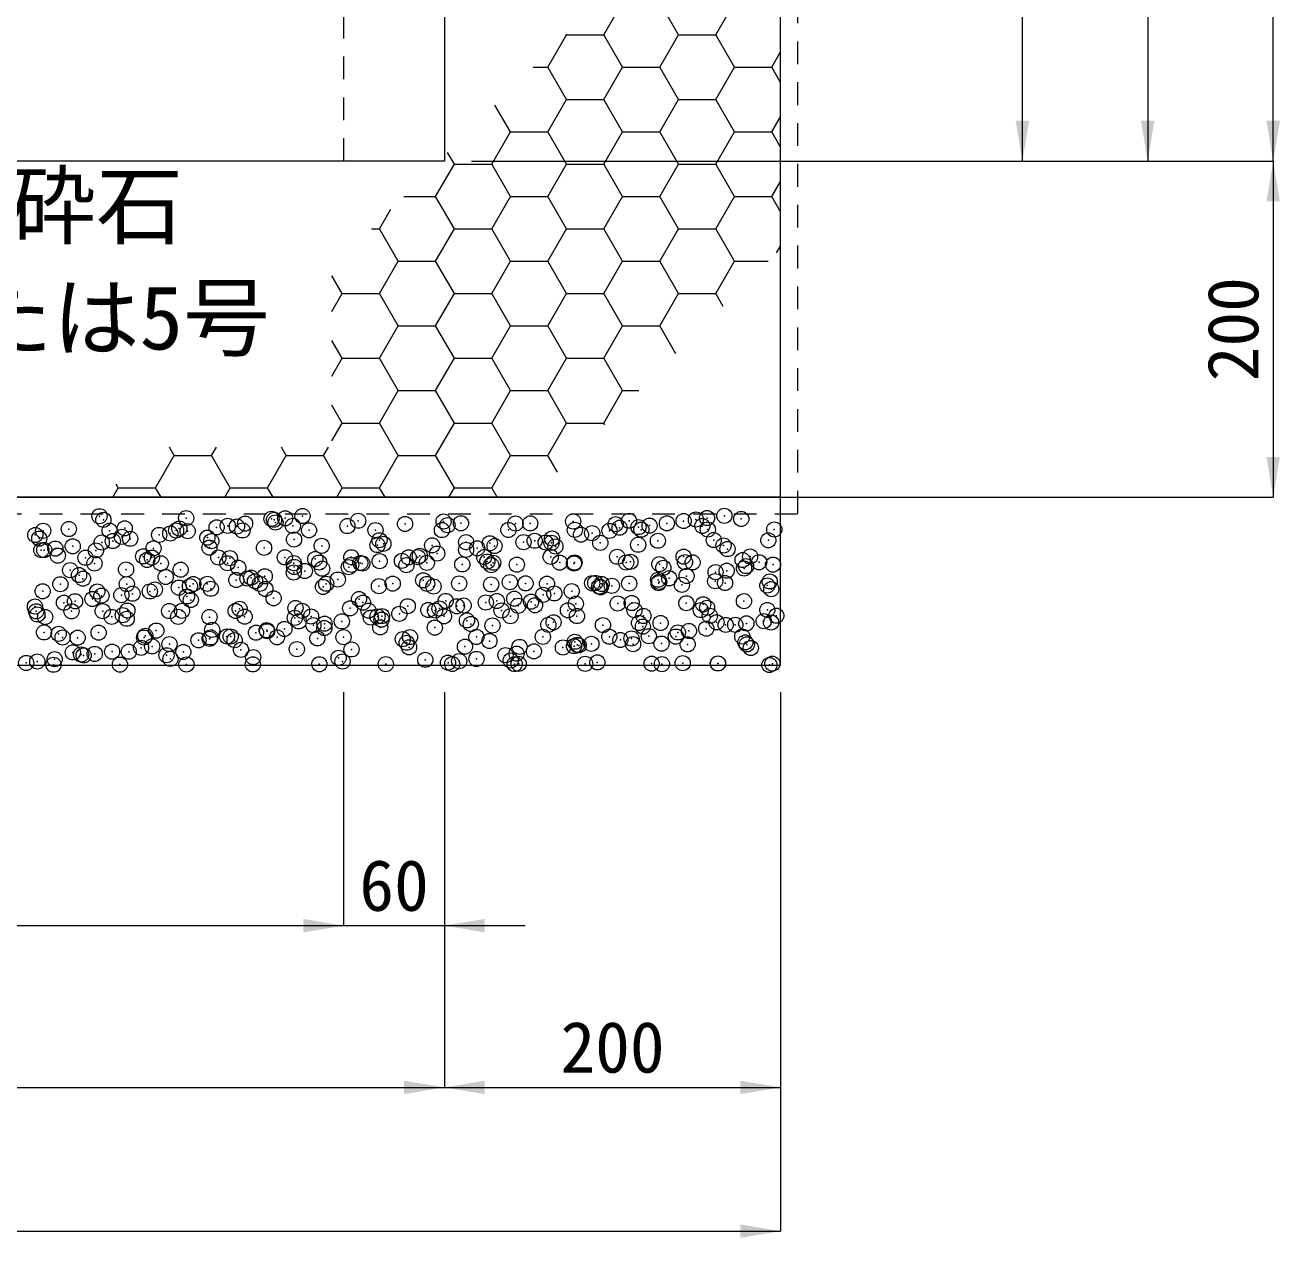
# Model space of a CAD drawing. Units: millimetres at full size; some dimension numbers follow another scale. Extents: x 40781 to 122968, y -21714 to -2620.
# Drawn here: x 65653 to 66399, y -7318 to -6596 of the extents above; entities that cross this region are included whole.
import ezdxf
from ezdxf.enums import TextEntityAlignment as Align

# ---------------------------------------------------------------- set-up
doc = ezdxf.new("R2010")
doc.units = ezdxf.units.MM
doc.header["$LTSCALE"] = 18
doc.header["$PDMODE"] = 32
doc.header["$PDSIZE"] = 9
doc.linetypes.add('USER2', pattern=[1.35, 0.75, -0.6])
for name, color, linetype, lineweight in [('ハッチング', 7, 'Continuous', 5), ('寸法線', 7, 'Continuous', 9), ('本体', 2, 'Continuous', 13)]:
    doc.layers.add(name, color=color, linetype=linetype, lineweight=lineweight)
doc.styles.add('ＭＳ ゴシック', font='')
doc.styles.get('ＭＳ ゴシック').set_extended_font_data('MS Gothic')

# ---------------------------------------------------------------- blocks, each defined once
blk = doc.blocks.new('filled_arrow')
at = {"color": 0, "linetype": 'Continuous', "lineweight": -2}
blk.add_solid([(7.5, 1.25), (0, 0), (7.5, -1.25)], dxfattribs=at)

msp = doc.modelspace()

# ---------------------------------------------------------------- linework, layer by layer
at = {"layer": 'ハッチング'}
for p, q in [((65997.14, -6601.86), (66008.25, -6582.62)), ((66041.59, -6601.86), (66030.47, -6582.62)), ((66063.81, -6601.86), (66074.92, -6582.62)), ((65963.8, -6621.11), (65974.91, -6601.86)), ((65974.91, -6601.86), (65974.7, -6601.5)), ((65974.91, -6601.86), (65997.14, -6601.86)), ((66008.25, -6621.11), (65997.14, -6601.86)), ((66030.47, -6621.11), (66041.59, -6601.86)), ((66041.59, -6601.86), (66063.81, -6601.86)), ((66074.92, -6621.11), (66063.81, -6601.86)), ((66097.15, -6621.11), (66102.38, -6612.05)), ((65955.09, -6621.11), (65963.8, -6621.11)), ((65974.91, -6640.36), (65963.8, -6621.11)), ((65997.14, -6640.36), (66008.25, -6621.11)), ((66008.25, -6621.11), (66030.48, -6621.11)), ((66041.59, -6640.36), (66030.47, -6621.11)), ((66063.81, -6640.36), (66074.92, -6621.11)), ((66074.93, -6621.11), (66097.15, -6621.11)), ((66102.38, -6630.17), (66097.15, -6621.11)), ((65941.57, -6659.61), (65932.43, -6643.77)), ((65963.8, -6659.61), (65974.91, -6640.36)), ((65974.91, -6640.36), (65997.14, -6640.36)), ((66008.25, -6659.61), (65997.14, -6640.36)), ((66030.47, -6659.61), (66041.59, -6640.36)), ((66041.59, -6640.36), (66063.81, -6640.36)), ((66074.92, -6659.61), (66063.81, -6640.36)), ((66097.15, -6659.61), (66102.38, -6650.54)), ((65930.46, -6678.85), (65941.57, -6659.61)), ((65941.57, -6659.61), (65963.8, -6659.61)), ((65974.91, -6678.85), (65963.8, -6659.61)), ((65997.14, -6678.85), (66008.25, -6659.61)), ((66008.25, -6659.61), (66030.48, -6659.61)), ((66041.59, -6678.85), (66030.47, -6659.61)), ((66063.81, -6678.85), (66074.92, -6659.61)), ((66074.93, -6659.61), (66097.15, -6659.61)), ((66102.38, -6668.67), (66097.15, -6659.61)), ((65908.24, -6678.85), (65904.25, -6671.95)), ((65897.12, -6698.1), (65908.24, -6678.85)), ((65908.24, -6678.85), (65930.46, -6678.85)), ((65941.57, -6698.1), (65930.46, -6678.85)), ((65963.8, -6698.1), (65974.91, -6678.85)), ((65974.91, -6678.85), (65997.14, -6678.85)), ((66008.25, -6698.1), (65997.14, -6678.85)), ((66030.47, -6698.1), (66041.59, -6678.85)), ((66041.59, -6678.85), (66063.81, -6678.85)), ((66074.92, -6698.1), (66063.81, -6678.85)), ((66097.15, -6698.1), (66102.38, -6689.04)), ((65878.1, -6698.1), (65897.12, -6698.1)), ((65908.24, -6717.35), (65897.12, -6698.1)), ((65930.46, -6717.35), (65941.57, -6698.1)), ((65941.57, -6698.1), (65963.8, -6698.1)), ((65974.91, -6717.35), (65963.8, -6698.1)), ((65997.14, -6717.35), (66008.25, -6698.1)), ((66008.25, -6698.1), (66030.48, -6698.1)), ((66041.59, -6717.35), (66030.47, -6698.1)), ((66063.81, -6717.35), (66074.92, -6698.1)), ((66074.93, -6698.1), (66097.15, -6698.1)), ((66102.38, -6707.16), (66097.15, -6698.1)), ((65863.79, -6717.35), (65870.53, -6705.67)), ((65858.85, -6717.35), (65863.79, -6717.35)), ((65874.9, -6736.6), (65863.79, -6717.35)), ((65897.12, -6736.59), (65908.24, -6717.35)), ((65908.24, -6717.35), (65930.46, -6717.35)), ((65941.57, -6736.6), (65930.46, -6717.35)), ((65963.8, -6736.59), (65974.91, -6717.35)), ((65974.91, -6717.35), (65997.14, -6717.35)), ((66008.25, -6736.6), (65997.14, -6717.35)), ((66030.47, -6736.59), (66041.59, -6717.35)), ((66041.59, -6717.35), (66063.81, -6717.35)), ((66074.92, -6736.6), (66063.81, -6717.35)), ((66100.02, -6731.62), (66102.38, -6727.53)), ((65863.79, -6755.84), (65874.9, -6736.59)), ((65874.9, -6736.6), (65897.12, -6736.6)), ((65908.24, -6755.84), (65897.12, -6736.6)), ((65930.46, -6755.84), (65941.57, -6736.59)), ((65941.57, -6736.6), (65963.8, -6736.6)), ((65974.91, -6755.84), (65963.8, -6736.6)), ((65997.14, -6755.84), (66008.25, -6736.59)), ((66008.25, -6736.6), (66030.48, -6736.6)), ((66041.59, -6755.84), (66030.47, -6736.6)), ((66063.81, -6755.84), (66074.92, -6736.59)), ((66074.93, -6736.6), (66095.05, -6736.6)), ((65841.56, -6755.84), (65835.4, -6745.17)), ((65835.4, -6766.51), (65841.56, -6755.84)), ((65841.56, -6755.84), (65863.79, -6755.84)), ((65874.9, -6775.09), (65863.79, -6755.84)), ((65897.12, -6775.09), (65908.24, -6755.84)), ((65908.24, -6755.84), (65930.46, -6755.84)), ((65941.57, -6775.09), (65930.46, -6755.84)), ((65963.8, -6775.09), (65974.91, -6755.84)), ((65974.91, -6755.84), (65997.14, -6755.84)), ((66008.25, -6775.09), (65997.14, -6755.84)), ((66030.47, -6775.09), (66041.59, -6755.84)), ((66041.59, -6755.84), (66063.81, -6755.84)), ((66068.2, -6763.44), (66063.81, -6755.84)), ((65863.79, -6794.34), (65874.9, -6775.09)), ((65874.9, -6775.09), (65897.12, -6775.09)), ((65908.24, -6794.34), (65897.12, -6775.09)), ((65930.46, -6794.34), (65941.57, -6775.09)), ((65941.57, -6775.09), (65963.8, -6775.09)), ((65974.91, -6794.34), (65963.8, -6775.09)), ((65997.14, -6794.34), (66008.25, -6775.09)), ((66008.25, -6775.09), (66030.48, -6775.09)), ((66040.02, -6791.62), (66030.47, -6775.09)), ((65841.56, -6794.34), (65835.4, -6783.67)), ((65835.4, -6805.01), (65841.56, -6794.34)), ((65841.56, -6794.34), (65863.79, -6794.34)), ((65874.9, -6813.58), (65863.79, -6794.34)), ((65897.12, -6813.58), (65908.24, -6794.34)), ((65908.24, -6794.34), (65930.46, -6794.34)), ((65941.57, -6813.58), (65930.46, -6794.34)), ((65963.8, -6813.58), (65974.91, -6794.34)), ((65974.91, -6794.34), (65997.14, -6794.34)), ((66008.25, -6813.58), (65997.14, -6794.34)), ((65863.79, -6832.83), (65874.9, -6813.58)), ((65874.9, -6813.58), (65897.12, -6813.58)), ((65908.24, -6832.83), (65897.12, -6813.58)), ((65930.46, -6832.83), (65941.57, -6813.58)), ((65941.57, -6813.58), (65963.8, -6813.58)), ((65974.91, -6832.83), (65963.8, -6813.58)), ((65997.14, -6832.83), (66008.25, -6813.58)), ((66008.25, -6813.58), (66018.06, -6813.58)), ((65841.56, -6832.83), (65835.4, -6822.16)), ((65835.4, -6843.5), (65841.56, -6832.83)), ((65841.56, -6832.83), (65863.79, -6832.83)), ((65874.9, -6852.08), (65863.79, -6832.83)), ((65897.12, -6852.08), (65908.24, -6832.83)), ((65908.24, -6832.83), (65930.46, -6832.83)), ((65941.57, -6852.08), (65930.46, -6832.83)), ((65963.8, -6852.08), (65974.91, -6832.83)), ((65974.91, -6832.83), (65997.14, -6832.83)), ((65997.75, -6833.89), (65997.14, -6832.83)), ((65730.44, -6871.33), (65741.55, -6852.08)), ((65741.55, -6852.08), (65738.7, -6847.14)), ((65741.55, -6852.08), (65763.77, -6852.08)), ((65763.77, -6852.08), (65766.63, -6847.14)), ((65774.89, -6871.33), (65763.77, -6852.08)), ((65797.11, -6871.33), (65808.22, -6852.08)), ((65808.22, -6852.08), (65805.37, -6847.14)), ((65808.23, -6852.08), (65830.45, -6852.08)), ((65830.45, -6852.08), (65833.3, -6847.14)), ((65841.56, -6871.33), (65830.45, -6852.08)), ((65863.79, -6871.33), (65874.9, -6852.08)), ((65874.9, -6852.08), (65897.12, -6852.08)), ((65908.24, -6871.33), (65897.12, -6852.08)), ((65930.46, -6871.33), (65941.57, -6852.08)), ((65941.57, -6852.08), (65963.8, -6852.08)), ((65969.57, -6862.07), (65963.8, -6852.08)), ((65708.21, -6871.33), (65706.99, -6869.21)), ((65704.94, -6877), (65708.21, -6871.33)), ((65708.21, -6871.33), (65730.44, -6871.33)), ((65733.71, -6877), (65730.44, -6871.33)), ((65771.61, -6877), (65774.89, -6871.33)), ((65774.89, -6871.33), (65797.11, -6871.33)), ((65800.39, -6877), (65797.11, -6871.33)), ((65838.29, -6877), (65841.56, -6871.33)), ((65841.56, -6871.33), (65863.79, -6871.33)), ((65867.06, -6877), (65863.79, -6871.33)), ((65904.96, -6877), (65908.24, -6871.33)), ((65908.24, -6871.33), (65930.46, -6871.33)), ((65933.74, -6877), (65930.46, -6871.33))]:
    msp.add_line(p, q, dxfattribs=at)
at = {"layer": 'ハッチング', "linetype": 'USER2', "lineweight": 9}
msp.add_lwpolyline([(65902.38, -6217), (66112.38, -6217), (66112.38, -6887), (65122.38, -6887), (65122.38, -6217), (65332.38, -6217)], dxfattribs=at)
at = {"layer": 'ハッチング', "lineweight": 20}
msp.add_lwpolyline([(65332.38, -6227), (65132.38, -6227), (65132.38, -6877), (66102.38, -6877), (66102.38, -6227), (65902.38, -6227)], dxfattribs=at)
msp.add_lwpolyline([(65132.38, -6977), (66102.38, -6977), (66102.38, -6877), (65132.38, -6877)], close=True, dxfattribs=at)
at = {"layer": 'ハッチング'}
for p in [(65697.07, -6888.31), (65817.91, -6888.19), (66068.92, -6888.03), (65678.85, -6895.92), (65699.41, -6890.46), (65712.1, -6895.5), (65744.58, -6895.65), (65748.64, -6889.44), (65766.79, -6894.92), (65773.4, -6894.05), (65778.89, -6894.42), (65783.72, -6892.69), (65799.46, -6889.87), (65800.97, -6890.42), (65801.8, -6892.02), (65807.58, -6889.55), (65812.13, -6893.99), (65844.62, -6894.15), (65851.03, -6891), (65878.92, -6892.91), (65901.84, -6891.43), (65904.18, -6893.58), (65912.16, -6892.49), (65944.65, -6892.65), (65953.41, -6892.56), (65978.95, -6891.41), (66004.23, -6892.99), (66006.57, -6895.14), (66012.19, -6890.99), (66017.8, -6894.76), (66024.41, -6893.89), (66034.73, -6892.53), (66044.68, -6891.14), (66051.98, -6890.26), (66055.8, -6894.12), (66058.59, -6889.39), (66059.06, -6896.24), (66078.98, -6889.91), (66098.61, -6896.17), (65658.89, -6899.46), (65661.24, -6901.61), (65663.56, -6896.96), (65703.11, -6896.89), (65705.03, -6903.06), (65710.46, -6900.58), (65715.35, -6901.7), (65732.6, -6899.42), (65739.21, -6898.55), (65742.66, -6896.82), (65749.54, -6897.2), (65761.28, -6901.02), (65763.62, -6903.17), (65782.21, -6896.75), (65812.85, -6902.14), (65821.76, -6896.68), (65861.31, -6896.6), (65863.67, -6902.58), (65900.86, -6896.53), (65915.23, -6903.7), (65940.41, -6896.46), (65956.04, -6902.89), (65966.36, -6901.53), (65979.96, -6896.39), (65983.61, -6899.26), (65990.22, -6898.39), (66000.55, -6897.03), (66019.51, -6896.32), (66029.37, -6902.89), (66062.61, -6902.47), (66095.1, -6902.63), (65662.48, -6908.49), (65664.23, -6908.43), (65670.84, -6907.56), (65681.17, -6906.2), (65694.97, -6908.64), (65698.42, -6903.93), (65729.27, -6907.41), (65762.51, -6906.98), (65795, -6907.14), (65829.3, -6905.9), (65862.55, -6905.48), (65866.01, -6904.73), (65895.03, -6905.63), (65897.99, -6910.53), (65915.24, -6908.26), (65921.85, -6907.39), (65929.33, -6904.4), (65932.18, -6906.03), (65949.43, -6903.76), (65962.58, -6903.97), (65966.05, -6904.14), (65968.39, -6906.28), (65995.07, -6904.13), (66017.62, -6905.26), (66068.44, -6905.7), (66070.78, -6907.84), (65672.28, -6911.73), (65688.73, -6913), (65694.09, -6916.41), (65723.1, -6912.17), (65725.44, -6914.31), (65728.28, -6912.93), (65733.64, -6916.34), (65767.83, -6912.86), (65773.19, -6916.27), (65774.67, -6913.29), (65807.38, -6912.78), (65812.74, -6916.2), (65812.93, -6918.47), (65825.49, -6913.73), (65827.83, -6915.87), (65845.42, -6918.62), (65846.87, -6917.26), (65846.93, -6912.71), (65852.29, -6916.12), (65853.48, -6916.39), (65863.8, -6915.03), (65877.06, -6914.85), (65879.72, -6917.39), (65881.05, -6912.76), (65886.48, -6912.64), (65887.67, -6911.89), (65891.84, -6916.05), (65912.96, -6916.96), (65926.03, -6912.57), (65927.87, -6915.29), (65930.22, -6917.43), (65931.39, -6915.98), (65945.45, -6917.12), (65965.58, -6912.5), (65970.94, -6915.91), (65979.44, -6916.41), (65979.75, -6915.88), (66005.13, -6912.42), (66010.49, -6915.84), (66012.99, -6915.46), (66030.26, -6916.85), (66044.68, -6912.35), (66045.48, -6915.61), (66050.04, -6915.76), (66079.78, -6914.38), (66081.83, -6917.97), (66084.23, -6912.28), (66089.59, -6915.69), (66097.88, -6917.1), (65679.65, -6920.39), (65684.92, -6923.31), (65687.27, -6925.46), (65712.9, -6919.97), (65736.49, -6924.44), (65745.38, -6920.13), (65779.69, -6918.89), (65785.11, -6925.39), (65787.31, -6924.87), (65795.43, -6924.04), (65812.68, -6921.76), (65819.29, -6920.89), (65829.62, -6919.53), (65838.88, -6926), (66029.51, -6926.1), (66032.6, -6918.99), (66036.12, -6925.23), (66046.44, -6923.87), (66063.69, -6921.6), (66070.3, -6920.73), (66080.63, -6919.37), (65663.28, -6932.96), (65673.82, -6928.77), (65695.77, -6933.11), (65713.37, -6928.69), (65727.06, -6933.04), (65730.07, -6931.88), (65744.31, -6930.77), (65750.92, -6929.9), (65752.92, -6928.62), (65761.25, -6928.54), (65763.31, -6931.45), (65778.5, -6926.26), (65789.65, -6927.02), (65792.47, -6928.55), (65795.8, -6931.61), (65830.1, -6930.37), (65832.02, -6928.48), (65863.35, -6929.95), (65871.57, -6928.41), (65889.7, -6926.43), (65892.04, -6928.58), (65895.83, -6930.1), (65911.12, -6928.33), (65930.13, -6928.87), (65941.26, -6927.56), (65950.67, -6928.26), (65963.38, -6928.44), (65978.07, -6932.87), (65990.22, -6928.19), (65992.08, -6927.99), (65994.42, -6930.14), (65995.32, -6930.6), (65995.87, -6928.6), (66001.93, -6929.73), (66012.26, -6928.37), (66029.77, -6928.12), (66030.17, -6927.36), (66043.65, -6929.11), (66063.41, -6926.94), (66069.32, -6928.05), (66094.47, -6929.55), (66095.9, -6927.1), (66096.81, -6931.7), (65675.94, -6939.77), (65682.55, -6938.9), (65692.88, -6937.54), (65698.31, -6935.58), (65710.13, -6935.27), (65716.74, -6934.4), (65749.13, -6936.02), (65751.47, -6938.16), (65800.7, -6937.14), (65851.52, -6937.58), (65853.86, -6939.72), (65903.09, -6938.7), (65926.95, -6939.6), (65933.56, -6938.73), (65943.89, -6937.37), (65953.9, -6939.14), (65961.14, -6935.1), (65967.75, -6934.23), (65980.55, -6940.35), (66005.47, -6940.26), (66013.79, -6939.93), (66046.28, -6940.08), (66056.29, -6940.7), (66080.58, -6938.85), (65658.69, -6942.04), (65659.44, -6944.87), (65660.14, -6946.73), (65664.8, -6948.28), (65680.45, -6944.86), (65698.99, -6944.8), (65704.35, -6948.21), (65710.95, -6947.17), (65713.7, -6944.44), (65738.54, -6944.73), (65743.9, -6948.14), (65746.18, -6944.6), (65762.52, -6948.29), (65778.09, -6944.66), (65780.49, -6943.36), (65783.45, -6948.07), (65813.73, -6942.94), (65817.64, -6944.59), (65823, -6948), (65846.22, -6943.09), (65857.19, -6944.51), (65862.54, -6947.93), (65865.19, -6947.73), (65875.51, -6946.37), (65880.52, -6941.86), (65892.76, -6944.1), (65896.74, -6944.44), (65899.37, -6943.23), (65902.09, -6947.85), (65909.7, -6941.87), (65913.76, -6941.43), (65936.29, -6944.37), (65941.64, -6947.78), (65946.25, -6941.59), (65956.25, -6941.28), (65975.84, -6944.3), (65981.19, -6947.71), (66015.39, -6944.23), (66020.74, -6947.64), (66054.94, -6944.15), (66058.63, -6942.84), (66060.29, -6947.57), (66094.49, -6944.08), (66099.84, -6947.49), (65713.3, -6949.31), (65764.11, -6955.92), (65807.14, -6955.38), (65813.34, -6948.73), (65815.68, -6950.87), (65824.39, -6953.1), (65830.9, -6954.84), (65831, -6952.23), (65841.33, -6950.88), (65858.58, -6948.6), (65864.15, -6954.42), (65864.91, -6949.85), (65896.63, -6954.58), (65915.73, -6950.28), (65918.07, -6952.43), (65930.93, -6953.34), (65964.18, -6952.92), (65967.29, -6951.41), (65996.67, -6953.07), (66018.11, -6951.84), (66020.45, -6953.99), (66030.97, -6951.84), (66058.15, -6955.21), (66064.21, -6951.41), (66069.68, -6952.97), (66075.4, -6952.94), (66082.01, -6952.07), (66092.34, -6950.71), (66096.7, -6951.57), (65664.08, -6957.43), (65672.78, -6958.31), (65675.12, -6960.46), (65684.08, -6960.57), (65696.57, -6957.58), (65723.63, -6960.5), (65724.34, -6959.44), (65730.87, -6956.35), (65756.02, -6962.11), (65762.63, -6961.24), (65763.18, -6960.42), (65772.96, -6959.88), (65775.16, -6959.87), (65777.5, -6962.02), (65790.21, -6957.61), (65796.6, -6956.08), (65796.82, -6956.74), (65802.73, -6960.35), (65826.73, -6960.99), (65842.28, -6960.28), (65877.55, -6961.43), (65881.82, -6960.21), (65921.37, -6960.14), (65929.12, -6962.55), (65960.92, -6960.06), (65979.93, -6962.99), (66000.47, -6959.99), (66007.03, -6961.94), (66013.64, -6961.07), (66023.97, -6959.71), (66040.02, -6959.92), (66041.22, -6957.44), (66047.83, -6956.57), (66079.57, -6959.85), (66081.38, -6963.32), (65681.25, -6969.33), (65686.17, -6970.58), (65694.26, -6970.24), (65704.59, -6968.88), (65714.5, -6968.91), (65721.84, -6966.61), (65728.45, -6965.74), (65738.77, -6964.38), (65746.98, -6969.07), (65781.29, -6967.83), (65814.53, -6967.41), (65847.02, -6967.56), (65879.89, -6963.58), (65881.32, -6966.33), (65914.56, -6965.9), (65945.27, -6970.07), (65947.05, -6966.06), (65955.59, -6968.71), (65972.84, -6966.44), (65979.45, -6965.57), (65981.35, -6964.82), (65982.28, -6965.14), (65989.78, -6964.21), (66014.59, -6964.4), (66031.5, -6964.11), (66047.08, -6964.55), (66082.32, -6964.55), (66084.66, -6966.7), (65653.47, -6975.61), (65660.08, -6974.74), (65669.7, -6976.68), (65670.4, -6973.38), (65687.65, -6971.11), (65709.25, -6976.6), (65736.99, -6971.02), (65739.33, -6973.16), (65748.8, -6976.53), (65788.35, -6976.46), (65788.55, -6972.14), (65827.9, -6976.39), (65839.37, -6972.58), (65841.71, -6974.72), (65867.45, -6976.32), (65890.94, -6973.7), (65904.47, -6975.44), (65907, -6976.24), (65911.08, -6974.57), (65921.41, -6973.21), (65938.66, -6970.94), (65941.76, -6974.14), (65944.1, -6976.28), (65946.55, -6976.17), (65986.09, -6976.1), (65993.32, -6975.26), (66025.64, -6976.03), (66031.77, -6976.31), (66044.14, -6975.7), (66065.01, -6975.88), (66065.19, -6975.96), (66095.71, -6976.82), (66097.5, -6976.04)]:
    msp.add_point(p, dxfattribs=at)
at = {"layer": '寸法線'}
for p, q in [((66395.49, -6677), (66395.49, -6027)), ((66320.82, -6076.99), (66320.82, -6677)), ((66246.27, -6677), (66246.27, -6227)), ((65918.38, -6677), (66320.82, -6677)), ((65918.38, -6677), (66395.49, -6677)), ((65918.38, -6677), (66246.27, -6677)), ((65918.38, -6677), (66395.49, -6677)), ((66395.49, -6677), (66395.49, -6877)), ((66058.38, -6877), (66395.49, -6877)), ((65842.38, -6993), (65842.38, -7131.92)), ((65842.38, -6993), (65842.38, -7131.92)), ((65902.38, -6993), (65902.38, -7228.19)), ((65902.38, -6993), (65902.38, -7228.19)), ((65902.38, -6993), (65902.38, -7131.92)), ((66102.38, -6993), (66102.38, -7228.19)), ((66102.38, -6993), (66102.38, -7313.73)), ((65392.38, -7131.92), (65842.38, -7131.92)), ((65794.38, -7131.92), (65950.38, -7131.92)), ((65332.38, -7228.19), (65902.38, -7228.19)), ((65902.38, -7228.19), (66102.38, -7228.19)), ((65132.38, -7313.73), (66102.38, -7313.73))]:
    msp.add_line(p, q, dxfattribs=at)
at = {"layer": '本体', "linetype": 'USER2'}
msp.add_line((65842.38, -6080.21), (65842.38, -6677), dxfattribs=at)
at = {"layer": '本体'}
for p, q in [((65902.38, -6177), (65902.38, -6677)), ((65902.38, -6677), (65332.38, -6677))]:
    msp.add_line(p, q, dxfattribs=at)

# ---------------------------------------------------------------- block references
at = {"layer": '寸法線', "xscale": 3.2, "yscale": 3.2}
for p, rotation in [((66246.27, -6677), 90), ((66320.82, -6677), 90), ((66395.49, -6677), 90), ((66395.49, -6677), 270), ((66395.49, -6877), 90), ((65842.38, -7131.92), 180), ((65842.38, -7131.92), 180), ((65902.38, -7228.19), 180), ((66102.38, -7228.19), 180), ((66102.38, -7313.73), 180)]:
    msp.add_blockref('filled_arrow', p, dxfattribs=dict(at, rotation=rotation))
for p in [(65902.38, -7131.92), (65902.38, -7228.19)]:
    msp.add_blockref('filled_arrow', p, dxfattribs=at)

# ---------------------------------------------------------------- texts
at = {"layer": 'ハッチング', "style": 'ＭＳ ゴシック'}
for s, p in [('単粒度砕石', (65487.88, -6684.43)), ('（4号または5号', (65436.08, -6751.1))]:
    msp.add_text(s, height=37.98, dxfattribs=at).set_placement(p, align=Align.TOP_LEFT)
at = {"layer": '寸法線', "style": 'ＭＳ ゴシック'}
msp.add_text('200', height=30.38, rotation=90, dxfattribs=at).set_placement((66371.49, -6777), align=Align.MIDDLE_CENTER)
for s, p in [('60', (65872.38, -7107.92)), ('200', (66002.38, -7204.19))]:
    msp.add_text(s, height=30.38, dxfattribs=at).set_placement(p, align=Align.MIDDLE_CENTER)

doc.saveas('drawing.dxf')
